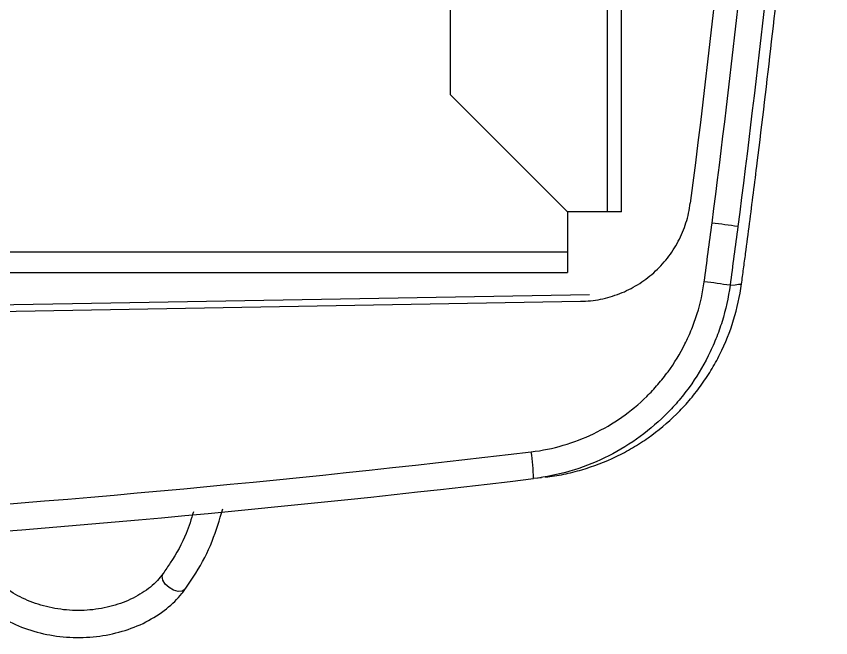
# Model space of a CAD drawing. Extents: x 14.8 to 109.8, y 1.6 to 86.6.
# Drawn here: x 51.413 to 53.223, y 32.256 to 33.638 of the extents above; entities that cross this region are included whole.
import ezdxf

# ---------------------------------------------------------------- set-up
doc = ezdxf.new("R2010")
doc.units = 0
doc.header["$MEASUREMENT"] = 0
doc.layers.add('OBJECT', color=7, linetype='CONTINUOUS')

msp = doc.modelspace()

# ---------------------------------------------------------------- linework, layer by layer
at = {"layer": 'OBJECT'}
for p, q in [((52.3783, 33.4632), (52.3783, 40.204)), ((52.7263, 35.0133), (52.7263, 33.2032)), ((52.3783, 33.4632), (52.6383, 33.2032)), ((52.7263, 33.2032), (52.6383, 33.2032)), ((52.6383, 33.2032), (52.6383, 33.1132)), ((52.7583, 33.2032), (52.7263, 33.2032)), ((52.6383, 33.1132), (50.8112, 33.1132)), ((52.6383, 33.1132), (52.6383, 33.0682)), ((50.8569, 33.0682), (52.6383, 33.0682)), ((50.9083, 32.9733), (52.6671, 33.004)), ((52.5804, 32.612), (52.5625, 32.6099))]:
    msp.add_line(p, q, dxfattribs=at)
at = {"layer": 'OBJECT', "flags": 128}
for points in [[(52.7583, 33.2032), (52.7583, 34.922), (52.8311, 34.9201), (52.8906, 34.9185)], [(50.9083, 32.9882), (50.9383, 32.9888), (51.0583, 32.9908), (51.5381, 32.9992), (52.6867, 33.0193)], [(51.763, 32.3618), (51.753, 32.3676), (51.7446, 32.3756), (51.7393, 32.3844), (51.7376, 32.3928), (51.7397, 32.399)], [(51.7883, 32.3638), (51.788, 32.3634), (51.782, 32.3595), (51.7732, 32.359), (51.763, 32.3618)]]:
    msp.add_lwpolyline(points, dxfattribs=at)
at = {"layer": 'OBJECT'}
for centre, radius, start, end in [((49.0083, 36.8182), 3.25, 0, 267.3717), ((49.0083, 36.8182), 3.25, 272.6283, 0), ((52.5419, 29.8577), 3.3464, 81.8468, 82.8384), ((52.5246, 29.8565), 3.2183, 81.5197, 82.5507), ((49.0104, 62.3986), 29.94, 273.63443, 276.80397), ((52.1304, 32.6035), 0.4322, 0.8446, 8.777), ((49.0083, 62.3986), 30, 273.63116, 276.80397)]:
    msp.add_arc(centre, radius, start, end, dxfattribs=at)
for points in [[(52.9591, 33.1779), (53.0481, 33.8636), (53.109, 34.5526), (53.1417, 35.2432)], [(53.1996, 35.2425), (53.1669, 34.5495), (53.1058, 33.8582), (53.0165, 33.1702)], [(53.054, 34.6621), (53.02, 34.1807), (52.9723, 33.7008), (52.9109, 33.2222)], [(52.9418, 33.0476), (52.9477, 33.091), (52.9534, 33.1345), (52.9591, 33.1779)], [(53.0165, 33.1702), (53.0108, 33.1267), (53.005, 33.0831), (52.9992, 33.0396)], [(52.9992, 33.0396), (53.0161, 33.0416), (53.0246, 33.0427), (53.0247, 33.0427)]]:
    msp.add_open_spline(points, degree=3, dxfattribs=at)
for points, knots in [([(53.0247, 33.0427), (53.0255, 33.0483), (53.0262, 33.0539), (53.0277, 33.0651), (53.03, 33.0819), (53.0352, 33.1212), (53.0396, 33.1549), (53.0483, 33.2222), (53.054, 33.2671), (53.0707, 33.4019), (53.0814, 33.4918), (53.1119, 33.7617), (53.1303, 33.9418), (53.1634, 34.3024), (53.178, 34.4829), (53.197, 34.7538), (53.2028, 34.8441), (53.2135, 35.0249), (53.2184, 35.1153), (53.2228, 35.2057)], [0, 0, 0, 0, 0.007813, 0.007813, 0.015625, 0.03125, 0.0625, 0.0625, 0.125, 0.125, 0.25, 0.25, 0.5, 0.5, 0.75, 0.75, 0.875, 0.875, 1, 1, 1, 1]), ([(52.6671, 33.004), (52.6821, 33.0042), (52.6968, 33.0058), (52.7258, 33.0116), (52.7401, 33.0157), (52.768, 33.0266), (52.7812, 33.0332), (52.8001, 33.0449), (52.8063, 33.049), (52.8182, 33.0579), (52.824, 33.0627), (52.8407, 33.0776), (52.8508, 33.0884), (52.8645, 33.1059), (52.8688, 33.1119), (52.8769, 33.1244), (52.8807, 33.1309), (52.8911, 33.1507), (52.8968, 33.1643), (52.9058, 33.1926), (52.909, 33.2073), (52.9109, 33.2222)], [0, 0, 0, 0, 0.125, 0.125, 0.25, 0.25, 0.375, 0.375, 0.4375, 0.4375, 0.5, 0.5, 0.625, 0.625, 0.6875, 0.6875, 0.75, 0.75, 0.875, 0.875, 1, 1, 1, 1]), ([(52.5575, 32.6695), (52.5817, 32.6724), (52.6054, 32.6772), (52.6515, 32.6907), (52.6741, 32.6992), (52.718, 32.7203), (52.7389, 32.7326), (52.7782, 32.7602), (52.7968, 32.7756), (52.8228, 32.8012), (52.8311, 32.8101), (52.8469, 32.8284), (52.8544, 32.8379), (52.8757, 32.867), (52.8882, 32.8876), (52.9045, 32.9202), (52.9096, 32.9314), (52.9186, 32.9538), (52.9226, 32.9652), (52.9333, 32.9998), (52.9385, 33.0234), (52.9418, 33.0476)], [0, 0, 0, 0, 0.125, 0.125, 0.25, 0.25, 0.375, 0.375, 0.5, 0.5, 0.5625, 0.5625, 0.625, 0.625, 0.75, 0.75, 0.8125, 0.8125, 0.875, 0.875, 1, 1, 1, 1]), ([(52.9992, 33.0396), (52.9954, 33.0121), (52.9895, 32.9853), (52.9774, 32.9461), (52.9728, 32.9332), (52.9626, 32.9077), (52.9569, 32.895), (52.9384, 32.858), (52.9242, 32.8347), (52.9001, 32.8015), (52.8916, 32.7908), (52.8737, 32.77), (52.8642, 32.7599), (52.8347, 32.7308), (52.8137, 32.7133), (52.7691, 32.6819), (52.7454, 32.668), (52.6956, 32.644), (52.6699, 32.6341), (52.6172, 32.6188), (52.59, 32.6132), (52.5625, 32.6099)], [0, 0, 0, 0, 0.125, 0.125, 0.1875, 0.1875, 0.25, 0.25, 0.375, 0.375, 0.4375, 0.4375, 0.5, 0.5, 0.625, 0.625, 0.75, 0.75, 0.875, 0.875, 1, 1, 1, 1]), ([(52.5889, 32.6131), (52.6026, 32.6147), (52.6162, 32.6169), (52.6433, 32.6225), (52.6567, 32.6258), (52.6962, 32.6374), (52.7217, 32.6472), (52.7586, 32.665), (52.7707, 32.6714), (52.7944, 32.6854), (52.8061, 32.6929), (52.8397, 32.7166), (52.8607, 32.7342), (52.8898, 32.7629), (52.8992, 32.7729), (52.9171, 32.7937), (52.9257, 32.8046), (52.9419, 32.8269), (52.9495, 32.8384), (52.9638, 32.8619), (52.9705, 32.8741), (52.989, 32.9111), (52.9991, 32.9365), (53.0151, 32.9886), (53.021, 33.0153), (53.0247, 33.0427)], [0, 0, 0, 0, 0.0625, 0.0625, 0.125, 0.125, 0.25, 0.25, 0.3125, 0.3125, 0.375, 0.375, 0.5, 0.5, 0.5625, 0.5625, 0.625, 0.625, 0.6875, 0.6875, 0.75, 0.75, 0.875, 0.875, 1, 1, 1, 1]), ([(51.807, 32.5361), (51.8021, 32.52), (51.7901, 32.4809), (51.7651, 32.4355), (51.7451, 32.4068), (51.7397, 32.399)], [0, 0, 0, 0, 0.338028, 0.820278, 1, 1, 1, 1]), ([(51.7883, 32.3638), (51.7965, 32.3758), (51.8201, 32.41), (51.8507, 32.4693), (51.865, 32.5183), (51.8721, 32.5425)], [0, 0, 0, 0, 0.214113, 0.612711, 1, 1, 1, 1]), ([(51.7397, 32.399), (51.7356, 32.3938), (51.7232, 32.378), (51.6946, 32.3548), (51.652, 32.3333), (51.6032, 32.3199), (51.5513, 32.3153), (51.499, 32.3199), (51.4493, 32.3333), (51.4053, 32.3546), (51.3741, 32.378), (51.3599, 32.3944), (51.3548, 32.4002)], [0, 0, 0, 0, 0.055106, 0.167362, 0.278663, 0.389295, 0.499695, 0.609969, 0.720061, 0.829857, 0.939421, 1, 1, 1, 1]), ([(51.308, 32.3627), (51.3142, 32.3555), (51.3315, 32.3354), (51.3678, 32.3071), (51.4176, 32.2811), (51.4734, 32.2637), (51.5323, 32.2557), (51.5919, 32.2575), (51.6494, 32.269), (51.7025, 32.2899), (51.7475, 32.3189), (51.7744, 32.3452), (51.7861, 32.3608), (51.7883, 32.3638)], [0, 0, 0, 0, 0.0562236, 0.1580075, 0.2603992, 0.3632829, 0.466375, 0.5696158, 0.6730457, 0.776703, 0.8805119, 0.9770919, 1, 1, 1, 1])]:
    msp.add_open_spline(points, degree=3, knots=knots, dxfattribs=at)

doc.saveas('drawing.dxf')
